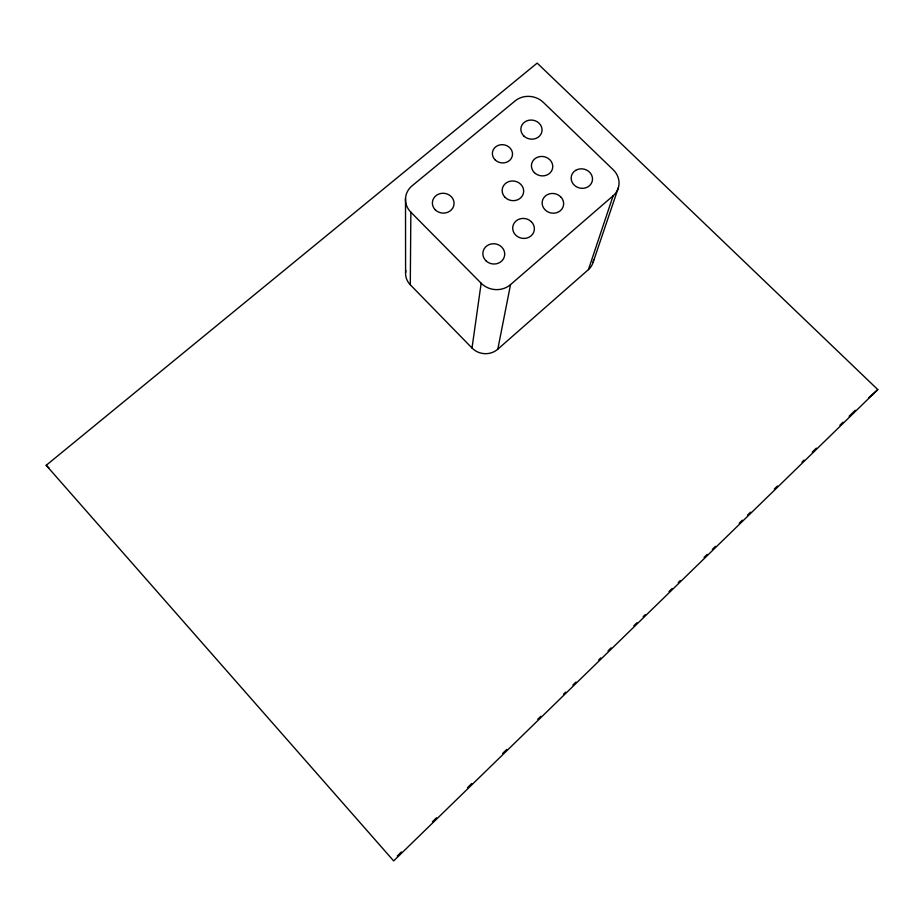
<?xml version="1.0" encoding="UTF-8"?>
<svg xmlns="http://www.w3.org/2000/svg" width="924" height="924" viewBox="0 0 924 924"><rect width="100%" height="100%" fill="white"/><g stroke="black" fill="none" stroke-linecap="round" stroke-linejoin="round"><path stroke-width="1.39" d="M410.291 284.788L410.857 212.208A20.49 18.711 4 0 1 412.15 185.759L515.211 100.855A19.982 17.856 9.8 0 1 543.3 102.333L613.189 169.75A20.27 18.318 14.7 0 1 613.12 195.796L588.438 269.6L497.805 349.191A18.226 17.163 9.4 0 1 472.014 348.025L410.291 284.788A18.018 16.747 3.5 0 1 405.844 270.501M472.014 348.025L481.161 283.229L410.857 212.208M497.805 349.191L510.522 284.627L613.12 195.796M593.092 262.393L618.352 187.768M397.274 855.982L401.409 851.951M432.397 821.794L436.532 817.775M467.521 787.618L471.656 783.587M502.644 753.43L506.779 749.41M537.768 719.253L540.875 716.239M563.594 694.12L565.661 692.111M572.892 685.065L575.999 682.051M598.717 659.932L600.785 657.923M608.015 650.889L611.122 647.874M633.841 625.756L636.948 622.741M643.139 616.701L645.206 614.691M668.964 591.568L672.071 588.553M678.262 582.524L680.33 580.515M704.088 557.391L707.195 554.377M712.358 549.353L715.453 546.327M739.212 523.203L742.319 520.189M747.481 515.165L750.577 512.15M774.335 489.039L777.407 486.047M801.997 462.116L804.042 460.117M812.242 452.148L816.342 448.152M839.904 425.225L842.977 422.233M849.121 416.25L855.266 410.268M877.8 389.593L393.659 860.902L46.2 465.315L537.179 63.098L877.8 389.593L868.583 397.898M46.2 465.315L49.18 468.202M405.509 198.648L405.59 272.684M510.522 284.627A20.744 19.242 9.4 0 1 481.161 283.229M593.647 259.586A17.856 16.436 15.1 0 1 588.438 269.6M575.617 170.386L573.585 172.037A10.73 9.702 13.7 0 0 579.175 187.918A10.73 9.702 13.7 0 0 592.33 177.223A10.73 9.702 13.7 0 0 575.617 170.386M560.602 196.72L558.396 195.045A10.811 9.841 12.4 0 0 545.403 195.969A10.811 9.841 12.4 0 0 543.485 207.796L545.16 209.933A10.811 9.841 12.4 0 0 560.383 210.695A10.811 9.841 12.4 0 0 560.602 196.72M531.358 221.725L529.152 220.028A10.88 9.979 10.9 0 0 512.762 227.038A10.88 9.979 10.9 0 0 527.05 238.011A10.88 9.979 10.9 0 0 531.358 221.725M485.862 260.683A10.949 10.118 9.1 0 0 504.273 256.988A10.949 10.118 9.1 0 0 491.222 243.959A10.949 10.118 9.1 0 0 485.862 260.683M534.43 172.673A10.718 9.69 11.2 0 0 552.367 169.184A10.718 9.69 11.2 0 0 539.477 156.653A10.718 9.69 11.2 0 0 534.43 172.673M505.139 197.401A10.788 9.818 9.7 0 0 523.25 193.855A10.788 9.818 9.7 0 0 510.348 181.185A10.788 9.818 9.7 0 0 505.139 197.401M523.85 136.001A10.626 9.529 10.1 0 0 541.649 132.594A10.626 9.529 10.1 0 0 528.898 120.247A10.626 9.529 10.1 0 0 523.85 136.001M495.16 159.91A10.095 9.113 8.7 0 0 512.115 156.641A10.095 9.113 8.7 0 0 500.069 144.86A10.095 9.113 8.7 0 0 495.16 159.91M435.285 209.84A10.857 9.921 5.2 0 0 453.592 206.248A10.857 9.921 5.2 0 0 440.783 193.474A10.857 9.921 5.2 0 0 435.285 209.84"/></g></svg>
